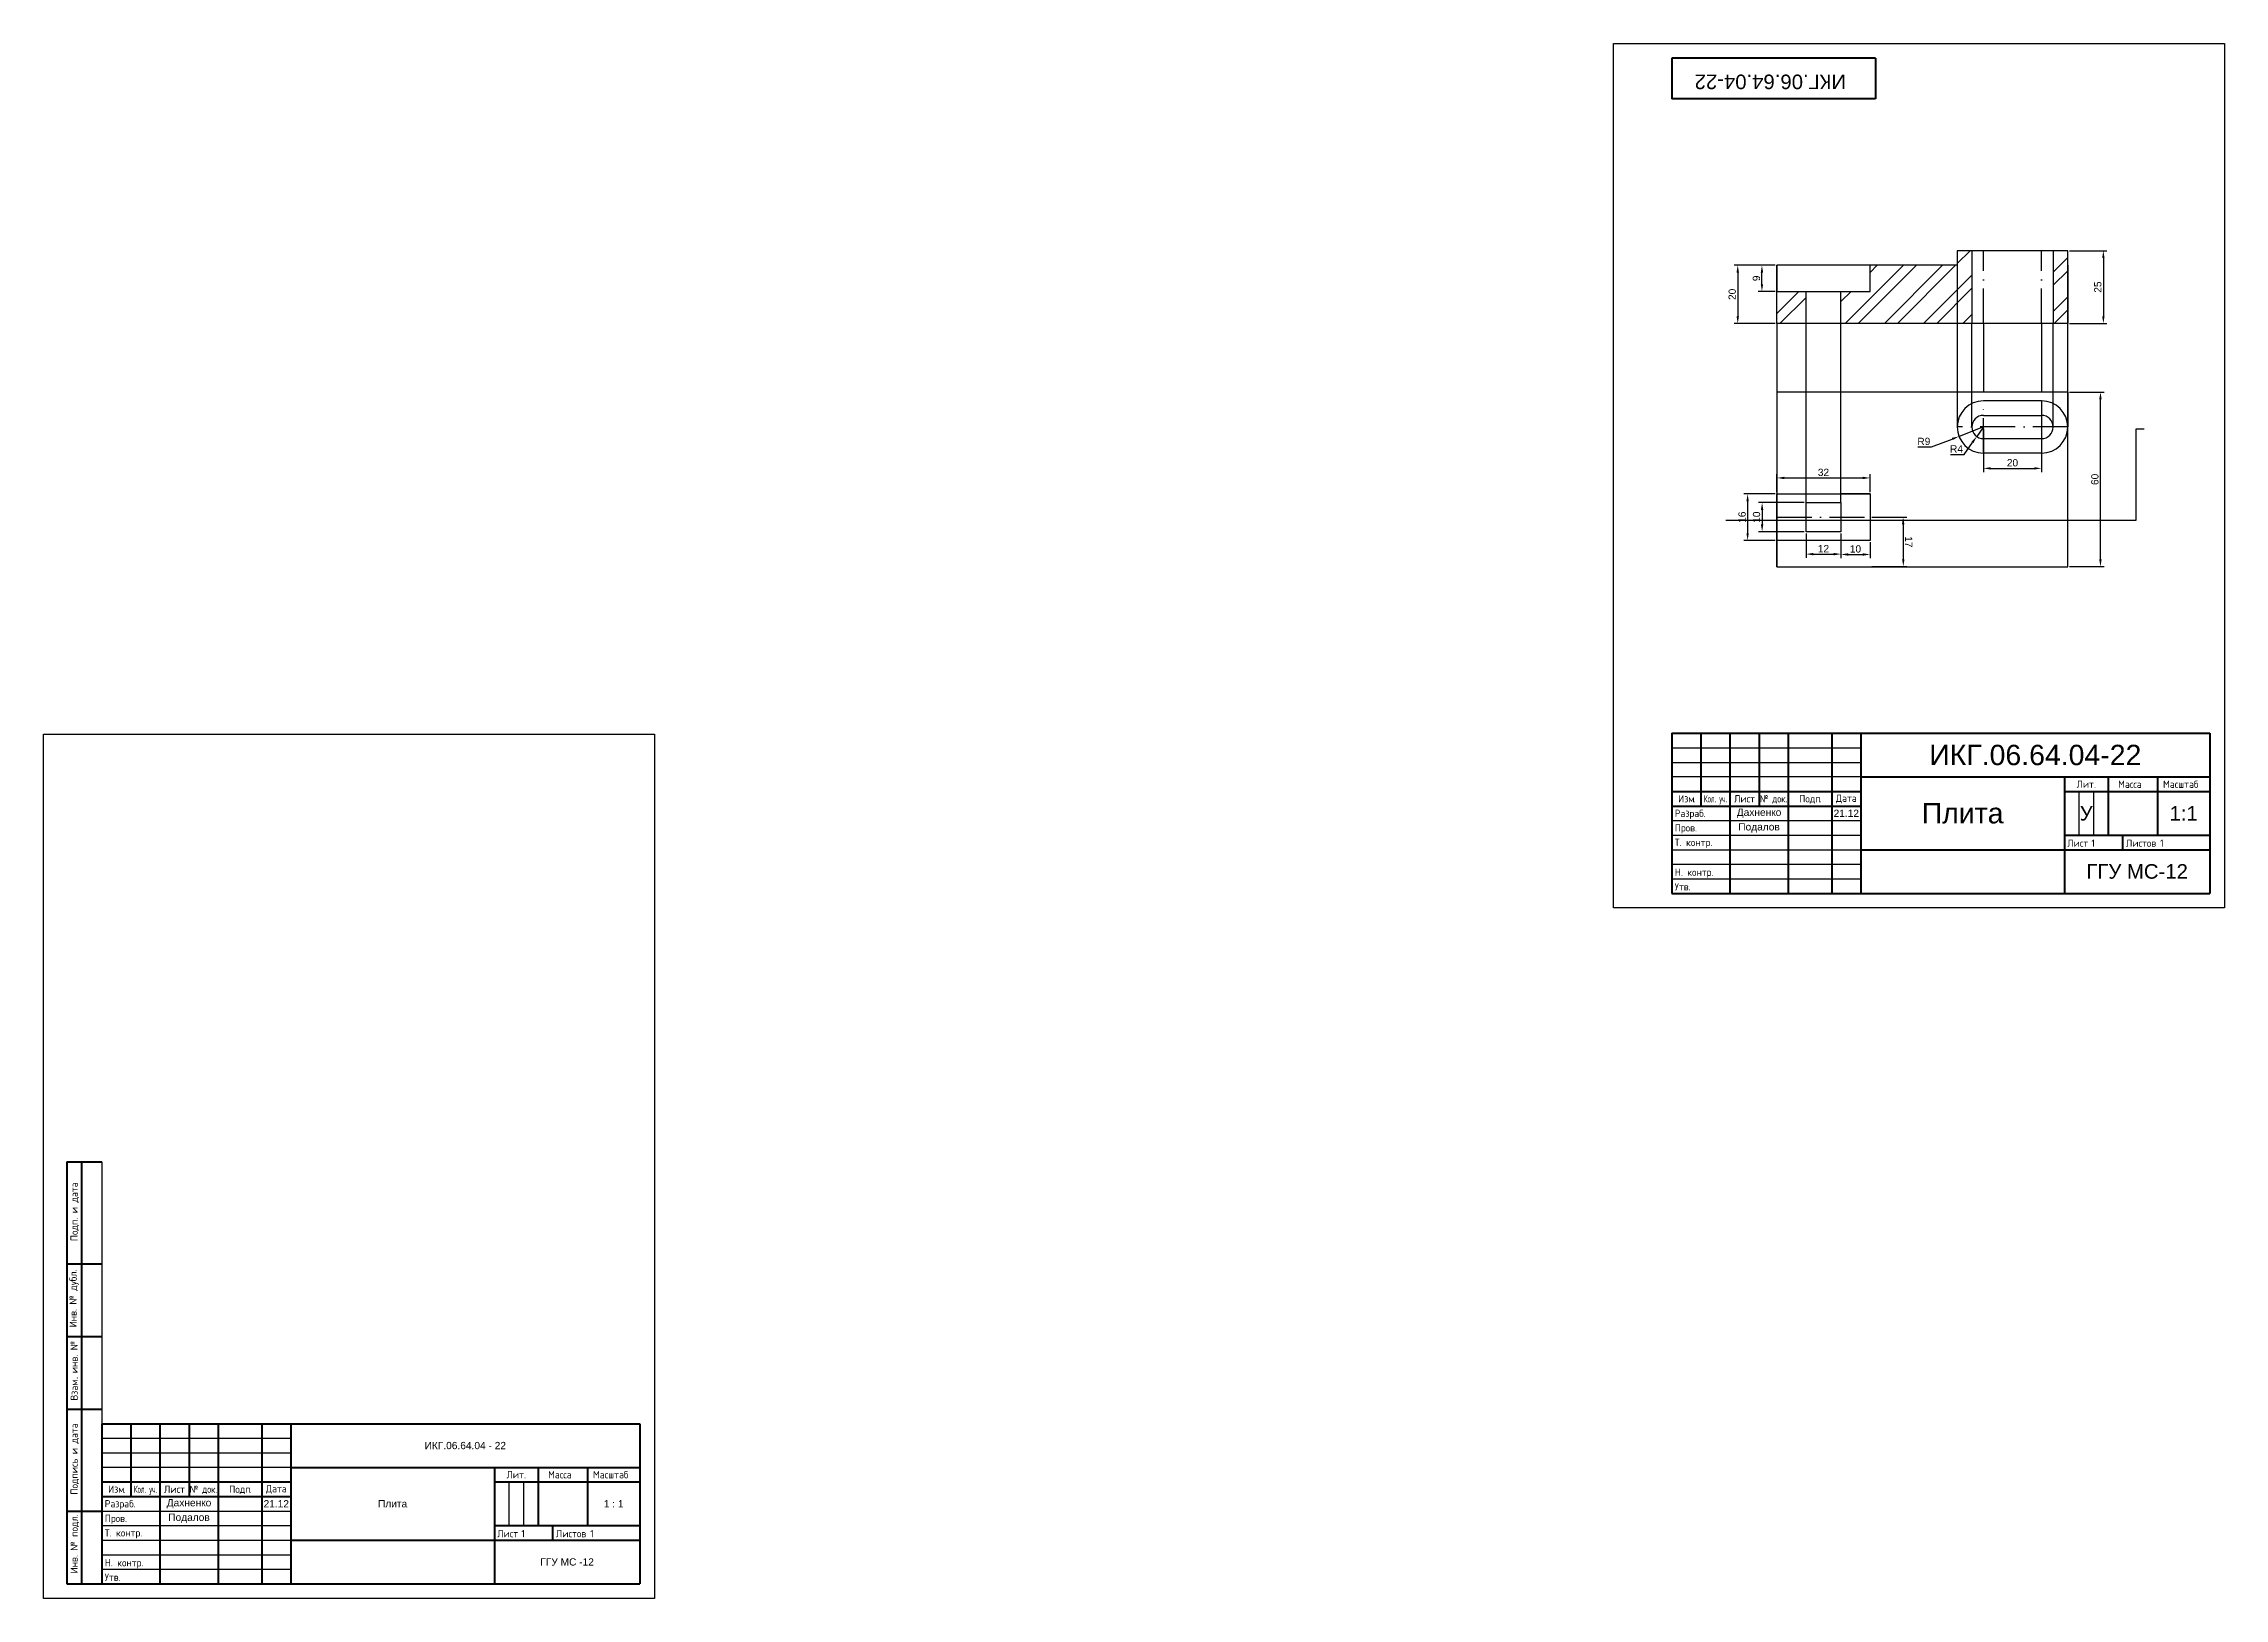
# Model space of a CAD drawing. Header units: millimetres. Extents: x 2164 to 2914, y 1403 to 1937.
import ezdxf
from ezdxf.enums import TextEntityAlignment as Align

# ---------------------------------------------------------------- set-up
doc = ezdxf.new("R2010")
doc.units = ezdxf.units.MM
doc.linetypes.add('ACAD_ISO10W100', pattern=[18, 12, -3, 0, -3])
doc.layers.add('контур', color=7, linetype='Continuous', lineweight=30)
for name, color, linetype in [('оси', 220, 'Continuous'), ('размеры', 80, 'Continuous'), ('соединение', 130, 'Continuous'), ('штриховка', 11, 'Continuous')]:
    doc.layers.add(name, color=color, linetype=linetype)
doc.styles.add('GOST-2.304_Type-B', font='GOST Common.ttf')
doc.styles.get("Standard").update_dxf_attribs({"font": 'arial.ttf'})
doc.dimstyles.new('ISO-25', dxfattribs={"dimtxt": 2.5, "dimasz": 2.5, "dimexe": 1.25, "dimexo": 0.625, "dimtad": 1, "dimtoh": 1, "dimtxsty": 'Standard', "dimcen": 2.5, "dimadec": 0, "dimazin": 0, "dimtfac": 1, "dimtmove": 0, "dimatfit": 3, "dimfxl": 1, "dimarcsym": 0})

# ---------------------------------------------------------------- blocks, each defined once
blk = doc.blocks.new('ACAD_SPDS_TB_18')
at = {"linetype": 'Continuous', "lineweight": 60}
for p, q in [((-12, 145), (0, 145)), ((-12, 145), (-12, 0)), ((-7, 145), (-7, 0)), ((-12, 110), (0, 110)), ((-12, 85), (0, 85)), ((-12, 60), (0, 60)), ((-12, 25), (0, 25)), ((-12, 0), (0, 0))]:
    blk.add_line(p, q, dxfattribs=at)
at = {"linetype": 'Continuous', "lineweight": 30}
blk.add_line((0, 145), (0, 0), dxfattribs=at)
at = {"style": 'GOST-2.304_Type-B'}
for s, p in [('Подп. и дата', (-8.25, 117.77)), ('Инв. № дубл.', (-8.62, 88.14)), ('Взам. инв. №', (-8.25, 62.96)), ('. ', (-8.25, 70.58)), ('Подпись и дата', (-8.25, 30.64)), ('Инв. № подл.', (-8.25, 3.57))]:
    blk.add_text(s, height=2.5, rotation=90, dxfattribs=at).set_placement(p)
for tag, p in [('ПОДП_ДАТА_2', (-3.5, 127.5)), ('ИНВ_Н_ДУБЛ', (-3.65, 97.5)), ('ВЗАМ_ИНВ_Н', (-3.5, 71.94)), ('ПОДП_ДАТА_1', (-3.5, 42.5)), ('ИНВ_НОМ_ПОДЛ', (-3.5, 12.5))]:
    blk.add_attdef(tag, text='', height=2.5, rotation=90, dxfattribs=at).set_placement(p, align=Align.MIDDLE_CENTER)
at = {"style": 'GOST-2.304_Type-B', "flags": 1}
blk.add_attdef('ИДЕНТИФИКАТОР_НАДПИСИ', (-12.12, -11.58), '', height=2.5, dxfattribs=at)
blk = doc.blocks.new('ACAD_SPDS_TB_06')
at = {"linetype": 'Continuous', "lineweight": 60}
for p, q in [((-185, 55), (0, 55)), ((-185, 55), (-185, 0)), ((-175, 55), (-175, 30)), ((-165, 55), (-165, 0)), ((-155, 55), (-155, 30)), ((-145, 55), (-145, 0)), ((-130, 55), (-130, 0)), ((-120, 55), (-120, 0)), ((0, 55), (0, 0)), ((-120, 40), (0, 40)), ((-185, 35), (-120, 35)), ((-185, 30), (-120, 30)), ((-120, 15), (0, 15)), ((-185, 0), (0, 0))]:
    blk.add_line(p, q, dxfattribs=at)
at = {"linetype": 'Continuous', "lineweight": 25}
for p, q in [((-185, 50), (-120, 50)), ((-185, 45), (-120, 45)), ((-185, 25), (-120, 25)), ((-185, 20), (-120, 20)), ((-185, 15), (-120, 15)), ((-185, 10), (-120, 10)), ((-185, 5), (-120, 5))]:
    blk.add_line(p, q, dxfattribs=at)
at = {"lineweight": 25}
blk.add_line((-120, 40), (-185, 40), dxfattribs=at)
at = {"lineweight": 60}
for p, q in [((-50, 40), (-50, 0)), ((-35, 40), (-35, 20)), ((-18, 40), (-18, 20)), ((-50, 35), (0, 35)), ((-50, 20), (0, 20)), ((-30, 20), (-30, 15))]:
    blk.add_line(p, q, dxfattribs=at)
for p, q in [((-45, 35), (-45, 20)), ((-40, 35), (-40, 20)), ((-130, 20), (-120, 20))]:
    blk.add_line(p, q)
at = {"style": 'GOST-2.304_Type-B'}
for s, p in [('Изм', (-180, 31.25)), ('Лист', (-160, 31.25)), ('Подп', (-137.5, 31.25)), ('Дата', (-125, 31.44))]:
    blk.add_text(s, height=2.5, dxfattribs=at).set_placement(p, align=Align.CENTER)
for s, p in [('.', (-177.56, 31.25)), ('.', (-134.25, 31.25)), ('Разраб.', (-184, 26.25)), ('Пров.', (-184, 21.25)), ('Т. контр.', (-184, 16.25)), ('Лист', (-49.02, 16)), ('Листов', (-28.83, 16)), ('Н. контр.', (-184, 6)), ('Утв.', (-184, 1))]:
    blk.add_text(s, height=2.5, dxfattribs=at).set_placement(p)
at = {"style": 'GOST-2.304_Type-B', "width": 0.70447}
blk.add_text('Кол. уч.', height=2.5, dxfattribs=at).set_placement((-174, 31.25), (-166, 31.25), align=Align.FIT)
at = {"style": 'GOST-2.304_Type-B', "width": 0.9}
blk.add_text('№ док.', height=2.5, dxfattribs=at).set_placement((-150, 31.25), align=Align.CENTER)
at = {"linetype": 'Continuous', "char_height": 2.5, "attachment_point": 5, "style": 'GOST-2.304_Type-B'}
for s, insert, width in [('Лит.', (-42.5, 37.5), 14), ('Масса', (-27.5, 37.5), 14), ('Масштаб', (-10, 37.5), 19)]:
    blk.add_mtext(s, dxfattribs=dict(at, insert=insert, width=width))
at = {"style": 'GOST-2.304_Type-B'}
for tag, p, flags in [('ИДЕНТИФИКАТОР_НАДПИСИ', (-185.34, 60.88), 1), ('ЛИСТ', (-40.73, 16), 8), ('ЛИСТОВ', (-17.07, 16), 8)]:
    blk.add_attdef(tag, p, '', height=2.5, dxfattribs=dict(at, flags=flags))
at = {"style": 'GOST-2.304_Type-B', "flags": 8}
for tag, p in [('ИЗМ_4', (-180, 51)), ('ИЗМ_4_КОЛ_УЧ', (-170, 51)), ('ИЗМ_4_ЛИСТ', (-160, 51)), ('ИЗМ_4_N_ДОК', (-150, 51)), ('ИЗМ_4_ДАТА', (-125, 51)), ('ИЗМ_3', (-180, 46)), ('ИЗМ_3_КОЛ_УЧ', (-170, 46)), ('ИЗМ_3_ЛИСТ', (-160, 46)), ('ИЗМ_3_N_ДОК', (-150, 46)), ('ИЗМ_3_ДАТА', (-125, 46)), ('ИЗМ_2', (-180, 41)), ('ИЗМ_1', (-180, 36)), ('ИЗМ_2_КОЛ_УЧ', (-170, 41)), ('ИЗМ_1_КОЛ_УЧ', (-170, 36)), ('ИЗМ_2_ЛИСТ', (-160, 41)), ('ИЗМ_1_ЛИСТ', (-160, 36)), ('ИЗМ_2_N_ДОК', (-150, 41)), ('ИЗМ_1_N_ДОК', (-150, 36)), ('ИЗМ_2_ДАТА', (-125, 41)), ('ИЗМ_1_ДАТА', (-125, 36)), ('РАЗРАБ_ФИО', (-155, 26)), ('ПРОВ_ФИО', (-155, 21)), ('РАЗРАБ_ДАТА', (-125, 26)), ('ПРОВ_ДАТА', (-125, 21)), ('ТКОНТР_ФИО', (-155, 16)), ('ТКОНТР_ДАТА', (-125, 16)), ('ДОЛЖНОСТЬ_1', (-175, 11)), ('ДОЛЖНОСТЬ_1_ФИО', (-155, 11)), ('НКОНТР_ФИО', (-155, 6)), ('ДОЛЖНОСТЬ_1_ДАТА', (-125, 11)), ('НКОНТР_ДАТА', (-125, 6)), ('УТВ_ФИО', (-155, 1)), ('УТВ_ДАТА', (-125, 1))]:
    blk.add_attdef(tag, text='', height=2.5, dxfattribs=at).set_placement(p, align=Align.CENTER)
at = {"style": 'GOST-2.304_Type-B'}
blk.add_attdef('ОБОЗНАЧЕНИЕ_ДОКУМЕНТА', text='', height=5, dxfattribs=at).set_placement((-60, 47.5), align=Align.MIDDLE_CENTER)
at = {"lineweight": 30, "flags": 104}
for tag, p in [('НАИМЕНОВАНИЕ_ДОКУМЕНТА', (-85, 27.5)), ('ОБОЗНАЧЕНИЕ_МАТЕРИАЛА', (-85, 7.5)), ('НАИМЕНОВАНИЕ_ПРЕДПРИЯТИЯ', (-25, 7.5))]:
    blk.add_attdef(tag, text='', height=3.5, dxfattribs=at).set_placement(p, align=Align.MIDDLE_CENTER)
at = {"style": 'GOST-2.304_Type-B', "flags": 8}
for tag, p in [('Л1', (-47.5, 27.5)), ('Л2', (-42.5, 27.5)), ('Л3', (-37.5, 27.5)), ('МАССА', (-26.5, 27.5)), ('МАСШТАБ', (-9, 27.5))]:
    blk.add_attdef(tag, text='', height=2.5, dxfattribs=at).set_placement(p, align=Align.MIDDLE_CENTER)
blk = doc.blocks.new('*D21')
at = {"layer": 'Defpoints', "color": 0, "transparency": 16777216}
for p in [(2759.95, 1860.97), (2746.47, 1840.97), (2759.95, 1840.97)]:
    blk.add_point(p, dxfattribs=at)
at = {"layer": 'размеры', "color": 0, "lineweight": -2, "transparency": 16777216}
for p, q in [((2759.32, 1860.97), (2745.22, 1860.97)), ((2746.47, 1858.47), (2746.47, 1843.47)), ((2759.32, 1840.97), (2745.22, 1840.97))]:
    blk.add_line(p, q, dxfattribs=at)
at = {"layer": 'размеры', "color": 0, "transparency": 16777216}
for points in [[(2746.06, 1858.47), (2746.89, 1858.47), (2746.47, 1860.97)], [(2746.06, 1843.47), (2746.89, 1843.47), (2746.47, 1840.97)]]:
    blk.add_solid(points, dxfattribs=at)
at = {"layer": 'размеры', "color": 0, "transparency": 16777216, "insert": (2744.57, 1850.97), "char_height": 2.5, "attachment_point": 5, "rotation": 90}
blk.add_mtext('20', dxfattribs=at)
blk = doc.blocks.new('*D22')
at = {"layer": 'Defpoints', "color": 0, "transparency": 16777216}
for p in [(2754.79, 1860.97), (2759.95, 1860.97), (2759.95, 1851.97)]:
    blk.add_point(p, dxfattribs=at)
at = {"layer": 'размеры', "color": 0, "lineweight": -2, "transparency": 16777216}
for p, q in [((2759.32, 1860.97), (2753.54, 1860.97)), ((2754.79, 1854.47), (2754.79, 1858.47)), ((2759.32, 1851.97), (2753.54, 1851.97))]:
    blk.add_line(p, q, dxfattribs=at)
at = {"layer": 'размеры', "color": 0, "transparency": 16777216}
for points in [[(2754.38, 1858.47), (2755.21, 1858.47), (2754.79, 1860.97)], [(2754.38, 1854.47), (2755.21, 1854.47), (2754.79, 1851.97)]]:
    blk.add_solid(points, dxfattribs=at)
at = {"layer": 'размеры', "color": 0, "transparency": 16777216, "insert": (2752.89, 1856.47), "char_height": 2.5, "attachment_point": 5, "rotation": 90}
blk.add_mtext('9', dxfattribs=at)
blk = doc.blocks.new('*D23')
at = {"layer": 'Defpoints', "color": 0, "transparency": 16777216}
for p in [(2859.95, 1865.97), (2859.95, 1840.97), (2872.18, 1840.97)]:
    blk.add_point(p, dxfattribs=at)
at = {"layer": 'размеры', "color": 0, "lineweight": -2, "transparency": 16777216}
for p, q in [((2860.57, 1865.97), (2873.43, 1865.97)), ((2872.18, 1863.47), (2872.18, 1843.47)), ((2860.57, 1840.97), (2873.43, 1840.97))]:
    blk.add_line(p, q, dxfattribs=at)
at = {"layer": 'размеры', "color": 0, "transparency": 16777216}
for points in [[(2871.77, 1863.47), (2872.6, 1863.47), (2872.18, 1865.97)], [(2871.77, 1843.47), (2872.6, 1843.47), (2872.18, 1840.97)]]:
    blk.add_solid(points, dxfattribs=at)
at = {"layer": 'размеры', "color": 0, "transparency": 16777216, "insert": (2870.28, 1853.47), "char_height": 2.5, "attachment_point": 5, "rotation": 90}
blk.add_mtext('25', dxfattribs=at)
blk = doc.blocks.new('*D24')
at = {"layer": 'Defpoints', "color": 0, "transparency": 16777216}
for p in [(2759.95, 1782.39), (2749.86, 1766.39), (2759.95, 1766.39)]:
    blk.add_point(p, dxfattribs=at)
at = {"layer": 'размеры', "color": 0, "lineweight": -2, "transparency": 16777216}
for p, q in [((2759.32, 1782.39), (2748.61, 1782.39)), ((2749.86, 1779.89), (2749.86, 1768.89)), ((2759.32, 1766.39), (2748.61, 1766.39))]:
    blk.add_line(p, q, dxfattribs=at)
at = {"layer": 'размеры', "color": 0, "transparency": 16777216}
for points in [[(2749.45, 1779.89), (2750.28, 1779.89), (2749.86, 1782.39)], [(2749.45, 1768.89), (2750.28, 1768.89), (2749.86, 1766.39)]]:
    blk.add_solid(points, dxfattribs=at)
at = {"layer": 'размеры', "color": 0, "transparency": 16777216, "insert": (2747.96, 1774.39), "char_height": 2.5, "attachment_point": 5, "rotation": 90}
blk.add_mtext('16', dxfattribs=at)
blk = doc.blocks.new('*D25')
at = {"layer": 'Defpoints', "color": 0, "transparency": 16777216}
for p in [(2769.95, 1779.39), (2754.85, 1769.39), (2769.95, 1769.39)]:
    blk.add_point(p, dxfattribs=at)
at = {"layer": 'размеры', "color": 0, "lineweight": -2, "transparency": 16777216}
for p, q in [((2769.32, 1779.39), (2753.6, 1779.39)), ((2754.85, 1776.89), (2754.85, 1771.89)), ((2769.32, 1769.39), (2753.6, 1769.39))]:
    blk.add_line(p, q, dxfattribs=at)
at = {"layer": 'размеры', "color": 0, "transparency": 16777216}
for points in [[(2754.43, 1776.89), (2755.26, 1776.89), (2754.85, 1779.39)], [(2754.43, 1771.89), (2755.26, 1771.89), (2754.85, 1769.39)]]:
    blk.add_solid(points, dxfattribs=at)
at = {"layer": 'размеры', "color": 0, "transparency": 16777216, "insert": (2752.94, 1774.39), "char_height": 2.5, "attachment_point": 5, "rotation": 90}
blk.add_mtext('10', dxfattribs=at)
blk = doc.blocks.new('*D26')
at = {"layer": 'Defpoints', "color": 0, "transparency": 16777216}
for p in [(2791.95, 1774.39), (2792.01, 1757.39), (2803.4, 1757.43)]:
    blk.add_point(p, dxfattribs=at)
at = {"layer": 'размеры', "color": 0, "lineweight": -2, "transparency": 16777216}
for p, q in [((2792.57, 1774.39), (2804.59, 1774.43)), ((2803.35, 1771.93), (2803.39, 1759.93)), ((2792.63, 1757.39), (2804.65, 1757.43))]:
    blk.add_line(p, q, dxfattribs=at)
at = {"layer": 'размеры', "color": 0, "transparency": 16777216}
for points in [[(2803.77, 1771.93), (2802.93, 1771.93), (2803.34, 1774.43)], [(2803.81, 1759.93), (2802.97, 1759.93), (2803.4, 1757.43)]]:
    blk.add_solid(points, dxfattribs=at)
at = {"layer": 'размеры', "color": 0, "transparency": 16777216, "insert": (2805.25, 1765.93), "char_height": 2.5, "attachment_point": 5, "rotation": 270.20386}
blk.add_mtext('17', dxfattribs=at)
blk = doc.blocks.new('*D27')
at = {"layer": 'Defpoints', "color": 0, "transparency": 16777216}
for p in [(2769.95, 1769.39), (2781.95, 1769.39), (2781.95, 1761.7)]:
    blk.add_point(p, dxfattribs=at)
at = {"layer": 'размеры', "color": 0, "lineweight": -2, "transparency": 16777216}
for p, q in [((2769.95, 1768.76), (2769.95, 1760.45)), ((2781.95, 1768.76), (2781.95, 1760.45)), ((2772.45, 1761.7), (2779.45, 1761.7))]:
    blk.add_line(p, q, dxfattribs=at)
at = {"layer": 'размеры', "color": 0, "transparency": 16777216}
for points in [[(2772.45, 1762.12), (2772.45, 1761.29), (2769.95, 1761.7)], [(2779.45, 1762.12), (2779.45, 1761.29), (2781.95, 1761.7)]]:
    blk.add_solid(points, dxfattribs=at)
at = {"layer": 'размеры', "color": 0, "transparency": 16777216, "insert": (2775.95, 1763.58), "char_height": 2.5, "attachment_point": 5}
blk.add_mtext('12', dxfattribs=at)
blk = doc.blocks.new('*D28')
at = {"layer": 'Defpoints', "color": 0, "transparency": 16777216}
for p in [(2781.95, 1766.39), (2791.95, 1766.39), (2791.95, 1761.58)]:
    blk.add_point(p, dxfattribs=at)
at = {"layer": 'размеры', "color": 0, "lineweight": -2, "transparency": 16777216}
for p, q in [((2781.95, 1765.76), (2781.95, 1760.33)), ((2791.95, 1765.76), (2791.95, 1760.33)), ((2784.45, 1761.58), (2789.45, 1761.58))]:
    blk.add_line(p, q, dxfattribs=at)
at = {"layer": 'размеры', "color": 0, "transparency": 16777216}
for points in [[(2784.45, 1762), (2784.45, 1761.16), (2781.95, 1761.58)], [(2789.45, 1762), (2789.45, 1761.16), (2791.95, 1761.58)]]:
    blk.add_solid(points, dxfattribs=at)
at = {"layer": 'размеры', "color": 0, "transparency": 16777216, "insert": (2786.95, 1763.48), "char_height": 2.5, "attachment_point": 5}
blk.add_mtext('10', dxfattribs=at)
blk = doc.blocks.new('*D29')
at = {"layer": 'Defpoints', "color": 0, "transparency": 16777216}
for p in [(2791.95, 1787.88), (2759.95, 1782.39), (2791.95, 1782.39)]:
    blk.add_point(p, dxfattribs=at)
at = {"layer": 'размеры', "color": 0, "lineweight": -2, "transparency": 16777216}
for p, q in [((2759.95, 1783.01), (2759.95, 1789.13)), ((2762.45, 1787.88), (2789.45, 1787.88)), ((2791.95, 1783.01), (2791.95, 1789.13))]:
    blk.add_line(p, q, dxfattribs=at)
at = {"layer": 'размеры', "color": 0, "transparency": 16777216}
for points in [[(2762.45, 1788.3), (2762.45, 1787.46), (2759.95, 1787.88)], [(2789.45, 1788.3), (2789.45, 1787.46), (2791.95, 1787.88)]]:
    blk.add_solid(points, dxfattribs=at)
at = {"layer": 'размеры', "color": 0, "transparency": 16777216, "insert": (2775.95, 1789.78), "char_height": 2.5, "attachment_point": 5}
blk.add_mtext('32', dxfattribs=at)
blk = doc.blocks.new('*D30')
at = {"layer": 'Defpoints', "color": 0, "transparency": 16777216}
for p in [(2830.95, 1805.39), (2850.94, 1805.12), (2850.94, 1791.17)]:
    blk.add_point(p, dxfattribs=at)
at = {"layer": 'размеры', "color": 0, "lineweight": -2, "transparency": 16777216}
for p, q in [((2830.95, 1804.76), (2830.95, 1789.92)), ((2850.94, 1804.49), (2850.94, 1789.92)), ((2833.45, 1791.17), (2848.44, 1791.17))]:
    blk.add_line(p, q, dxfattribs=at)
at = {"layer": 'размеры', "color": 0, "transparency": 16777216}
for points in [[(2833.45, 1791.59), (2833.45, 1790.76), (2830.95, 1791.17)], [(2848.44, 1791.59), (2848.44, 1790.76), (2850.94, 1791.17)]]:
    blk.add_solid(points, dxfattribs=at)
at = {"layer": 'размеры', "color": 0, "transparency": 16777216, "insert": (2840.94, 1793.08), "char_height": 2.5, "attachment_point": 5}
blk.add_mtext('20', dxfattribs=at)
blk = doc.blocks.new('*D31')
at = {"layer": 'Defpoints', "color": 0, "transparency": 16777216}
for p in [(2828.64, 1802.12), (2830.95, 1805.39)]:
    blk.add_point(p, dxfattribs=at)
at = {"layer": 'размеры', "color": 0, "lineweight": -2, "transparency": 16777216}
for p, q in [((2824.32, 1795.99), (2827.2, 1800.08)), ((2830.95, 1805.39), (2828.64, 1802.12)), ((2819.67, 1795.99), (2824.32, 1795.99))]:
    blk.add_line(p, q, dxfattribs=at)
at = {"layer": 'размеры', "color": 0, "transparency": 16777216}
blk.add_solid([(2826.86, 1800.32), (2827.54, 1799.84), (2828.64, 1802.12)], dxfattribs=at)
at = {"layer": 'размеры', "color": 0, "transparency": 16777216, "insert": (2821.68, 1797.86), "char_height": 2.5, "attachment_point": 5}
blk.add_mtext('R4', dxfattribs=at)
blk = doc.blocks.new('*D32')
at = {"layer": 'Defpoints', "color": 0, "transparency": 16777216}
for p in [(2822.55, 1802.16), (2830.95, 1805.39)]:
    blk.add_point(p, dxfattribs=at)
at = {"layer": 'размеры', "color": 0, "lineweight": -2, "transparency": 16777216}
for p, q in [((2813.1, 1798.52), (2820.21, 1801.26)), ((2830.95, 1805.39), (2822.55, 1802.16)), ((2808.44, 1798.52), (2813.1, 1798.52))]:
    blk.add_line(p, q, dxfattribs=at)
at = {"layer": 'размеры', "color": 0, "transparency": 16777216}
blk.add_solid([(2820.06, 1801.65), (2820.36, 1800.87), (2822.55, 1802.16)], dxfattribs=at)
at = {"layer": 'размеры', "color": 0, "transparency": 16777216, "insert": (2810.46, 1800.42), "char_height": 2.5, "attachment_point": 5}
blk.add_mtext('R9', dxfattribs=at)
blk = doc.blocks.new('*D33')
at = {"layer": 'Defpoints', "color": 0, "transparency": 16777216}
for p in [(2859.95, 1817.39), (2871.19, 1817.39), (2859.95, 1757.39)]:
    blk.add_point(p, dxfattribs=at)
at = {"layer": 'размеры', "color": 0, "lineweight": -2, "transparency": 16777216}
for p, q in [((2860.57, 1817.39), (2872.44, 1817.39)), ((2871.19, 1759.89), (2871.19, 1814.89)), ((2860.57, 1757.39), (2872.44, 1757.39))]:
    blk.add_line(p, q, dxfattribs=at)
at = {"layer": 'размеры', "color": 0, "transparency": 16777216}
for points in [[(2870.77, 1814.89), (2871.6, 1814.89), (2871.19, 1817.39)], [(2870.77, 1759.89), (2871.6, 1759.89), (2871.19, 1757.39)]]:
    blk.add_solid(points, dxfattribs=at)
at = {"layer": 'размеры', "color": 0, "transparency": 16777216, "insert": (2869.28, 1787.39), "char_height": 2.5, "attachment_point": 5, "rotation": 90}
blk.add_mtext('60', dxfattribs=at)
blk = doc.blocks.new('ACAD_SPDS_TB_08')
at = {"linetype": 'Continuous', "lineweight": 60}
for p, q in [((0, 0), (0, -14)), ((70, 0), (0, 0)), ((70, 0), (70, -14)), ((70, -14), (0, -14))]:
    blk.add_line(p, q, dxfattribs=at)
at = {"style": 'GOST-2.304_Type-B', "flags": 8}
blk.add_attdef('ОБОЗНАЧЕНИЕ_ДОКУМЕНТА', text='', height=5, dxfattribs=at).set_placement((35, -7), align=Align.MIDDLE_CENTER)
at = {"style": 'GOST-2.304_Type-B', "flags": 1}
blk.add_attdef('ИДЕНТИФИКАТОР_НАДПИСИ', (-0.4, -20.95), '', height=2.5, dxfattribs=at)

msp = doc.modelspace()

# ---------------------------------------------------------------- hatches: boundary and pattern name
at = {"layer": 'штриховка'}
h = msp.add_hatch(dxfattribs=at)
h.set_pattern_fill('ANSI32', color=256)
h.set_pattern_definition([(45, (534.675, 211.845), (-6.735192, 6.735192), []), (45, (539.165, 211.845), (-6.735192, 6.735192), [])])
h.paths.add_polyline_path([(2759.946, 1851.97), (2759.946, 1840.97), (2769.946, 1840.97), (2769.946, 1851.97)])
h.paths.add_polyline_path([(2791.946, 1860.97), (2791.946, 1851.97), (2781.946, 1851.97), (2781.946, 1840.97), (2826.946, 1840.97), (2826.946, 1865.97), (2821.946, 1865.97), (2821.946, 1860.97)])
h.paths.add_polyline_path([(2854.946, 1840.97), (2859.946, 1840.97), (2859.946, 1860.97), (2859.946, 1865.97), (2854.946, 1865.97)])

# ---------------------------------------------------------------- linework, layer by layer
for points in [[(2742.347, 1773.377), (2883.477, 1773.377), (2883.477, 1804.713), (2886.22, 1804.713)], [(2163.948, 1402.846), (2163.948, 1699.846), (2373.948, 1699.846), (2373.948, 1402.846), (2163.948, 1402.846)]]:
    msp.add_lwpolyline(points)
at = {"layer": 'контур'}
for p, q in [((2759.946, 1840.97), (2759.946, 1860.97)), ((2759.946, 1860.97), (2759.946, 1851.97)), ((2821.946, 1860.97), (2759.946, 1860.97)), ((2791.946, 1851.97), (2791.946, 1860.97)), ((2859.946, 1865.97), (2821.946, 1865.97)), ((2821.946, 1865.97), (2821.946, 1860.97)), ((2826.946, 1865.97), (2826.946, 1840.97)), ((2854.946, 1865.97), (2854.946, 1840.97)), ((2859.946, 1860.97), (2859.946, 1865.97)), ((2859.946, 1860.97), (2859.946, 1840.97)), ((2759.946, 1851.97), (2791.946, 1851.97)), ((2769.946, 1840.97), (2769.946, 1851.97)), ((2781.946, 1840.97), (2781.946, 1851.97)), ((2859.946, 1840.97), (2759.946, 1840.97)), ((2859.946, 1817.388), (2759.946, 1817.388)), ((2759.946, 1817.388), (2759.946, 1757.388)), ((2859.946, 1757.388), (2859.946, 1817.388)), ((2859.946, 1817.388), (2859.946, 1805.388)), ((2850.946, 1814.388), (2830.946, 1814.388)), ((2830.946, 1809.388), (2850.946, 1809.388)), ((2830.946, 1801.388), (2850.946, 1801.388)), ((2850.946, 1796.388), (2830.946, 1796.388)), ((2759.946, 1774.388), (2759.946, 1782.388)), ((2759.946, 1782.388), (2791.946, 1782.388)), ((2759.946, 1782.388), (2769.946, 1782.388)), ((2769.946, 1774.388), (2769.946, 1779.388)), ((2769.946, 1779.388), (2781.946, 1779.388)), ((2769.946, 1769.388), (2769.946, 1779.388)), ((2791.946, 1782.388), (2781.946, 1782.388)), ((2781.946, 1779.388), (2781.946, 1769.388)), ((2791.946, 1782.388), (2791.946, 1766.388)), ((2759.946, 1757.388), (2759.946, 1774.388)), ((2791.946, 1766.388), (2759.946, 1766.388)), ((2781.946, 1769.388), (2769.946, 1769.388)), ((2759.946, 1757.388), (2859.946, 1757.388))]:
    msp.add_line(p, q, dxfattribs=at)
msp.add_lwpolyline([(2703.799, 1640.129), (2703.799, 1937.129), (2913.799, 1937.129), (2913.799, 1640.129), (2703.799, 1640.129)], dxfattribs=at)
for centre, radius, start, end in [((2830.946, 1805.388), 9, 90, 270), ((2830.946, 1805.388), 4, 90, 270), ((2850.946, 1805.388), 9, 270, 90), ((2850.946, 1805.388), 4, 270, 90)]:
    msp.add_arc(centre, radius, start, end, dxfattribs=at)
at = {"layer": 'оси', "linetype": 'ACAD_ISO10W100'}
for p, q in [((2830.946, 1840.97), (2830.946, 1865.97)), ((2850.946, 1840.97), (2850.946, 1865.97)), ((2830.946, 1796.388), (2830.946, 1814.388)), ((2850.946, 1814.388), (2850.946, 1796.388)), ((2859.946, 1805.388), (2821.946, 1805.388)), ((2759.946, 1774.388), (2791.946, 1774.388))]:
    msp.add_line(p, q, dxfattribs=at)
at = {"layer": 'соединение'}
for p, q in [((2821.946, 1860.97), (2821.946, 1805.388)), ((2859.946, 1805.388), (2859.946, 1860.97)), ((2759.946, 1840.97), (2759.946, 1817.388)), ((2769.946, 1779.388), (2769.946, 1840.97)), ((2781.946, 1779.388), (2781.946, 1840.97)), ((2826.946, 1805.388), (2826.946, 1840.97)), ((2830.946, 1840.97), (2830.946, 1817.388)), ((2850.946, 1840.97), (2850.946, 1817.388)), ((2854.946, 1805.388), (2854.946, 1840.97))]:
    msp.add_line(p, q, dxfattribs=at)

# ---------------------------------------------------------------- block references
msp.add_blockref('ACAD_SPDS_TB_18', (2183.948, 1407.846))
ref = msp.add_blockref('ACAD_SPDS_TB_06', (2368.948, 1407.846))
ref.add_attrib('ЛИСТ', '1', (2328.223, 1423.846), dxfattribs={"height": 2.5, "style": 'GOST-2.304_Type-B'})
ref.add_attrib('ЛИСТОВ', '1', (2351.878, 1423.846), dxfattribs={"height": 2.5, "style": 'GOST-2.304_Type-B'})
at = {"layer": 'контур'}
msp.add_blockref('ACAD_SPDS_TB_08', (2723.799, 1932.129), dxfattribs=at)
ref = msp.add_blockref('ACAD_SPDS_TB_06', (2908.799, 1645.129), dxfattribs=at)
ref.add_attrib('ЛИСТ', '1', (2868.074, 1661.129), dxfattribs={"layer": '0', "height": 2.5, "style": 'GOST-2.304_Type-B'})
ref.add_attrib('ЛИСТОВ', '1', (2891.729, 1661.129), dxfattribs={"layer": '0', "height": 2.5, "style": 'GOST-2.304_Type-B'})

# ---------------------------------------------------------------- texts
at = {"char_height": 2.5, "attachment_point": 5}
for s, width, insert in [('ИКГ.06.64.04 - 22', 120, (2308.948, 1455.346)), ('Дахненко', 20, (2213.948, 1435.346)), ('21.12', 10, (2243.948, 1435.346)), ('Плита', 70, (2283.948, 1435.346)), ('1 : 1', 18, (2359.948, 1435.346)), ('Подалов', 20, (2213.948, 1430.346)), ('ГГУ МС -12', 50, (2343.948, 1415.346))]:
    msp.add_mtext_dynamic_manual_height_columns(s, width=width, gutter_width=12.5, heights=[0], dxfattribs=dict(at, insert=insert))
at = {"layer": 'контур', "insert": (2757.679, 1924.033), "char_height": 5, "attachment_point": 5, "rotation": 180}
msp.add_mtext_dynamic_manual_height_columns('ИКГ.06.64.04-22', width=70, gutter_width=12.5, heights=[0], dxfattribs=at)
at = {"layer": 'контур', "attachment_point": 5}
for s, width, insert, char_height in [('ИКГ.06.64.04-22', 120, (2848.799, 1692.629), 7), ('Дахненко', 20, (2753.799, 1672.629), 2.5), ('21.12', 10, (2783.799, 1672.629), 2.5), ('Плита', 70, (2823.799, 1672.629), 7), ('У', 5, (2866.299, 1672.629), 5), ('1:1', 18, (2899.799, 1672.629), 5), ('Подалов', 20, (2753.799, 1667.629), 2.5), ('ГГУ МС-12', 50, (2883.799, 1652.629), 5)]:
    msp.add_mtext_dynamic_manual_height_columns(s, width=width, gutter_width=12.5, heights=[0], dxfattribs=dict(at, insert=insert, char_height=char_height))

# ---------------------------------------------------------------- dimensions: what is measured, and where the dimension line sits
at = {"layer": 'размеры'}
for base, p1, p2, picture, middle in [((2746.474, 1840.97), (2759.946, 1860.97), (2759.946, 1840.97), '*D21', (2744.572, 1850.97)), ((2754.793, 1860.97), (2759.946, 1851.97), (2759.946, 1860.97), '*D22', (2752.891, 1856.47)), ((2872.184, 1840.97), (2859.946, 1865.97), (2859.946, 1840.97), '*D23', (2870.282, 1853.47)), ((2871.185, 1817.388), (2859.946, 1757.388), (2859.946, 1817.388), '*D33', (2869.284, 1787.388)), ((2749.863, 1766.388), (2759.946, 1782.388), (2759.946, 1766.388), '*D24', (2747.962, 1774.388)), ((2754.845, 1769.388), (2769.946, 1779.388), (2769.946, 1769.388), '*D25', (2752.944, 1774.388))]:
    dim = msp.add_linear_dim(base=base, p1=p1, p2=p2, angle=90, dimstyle='ISO-25', dxfattribs=at)
    dim.commit()
    dim.dimension.update_dxf_attribs({"geometry": picture, "text_midpoint": middle})
dim = msp.add_radius_dim(center=(2830.946, 1805.388), mpoint=(2822.546, 1802.156), dimstyle='ISO-25', dxfattribs=at)
dim.commit()
dim.dimension.update_dxf_attribs({"geometry": '*D32', "text_midpoint": (2810.459, 1798.523), "dimtype": 164})
dim = msp.add_radius_dim(center=(2830.946, 1805.388), mpoint=(2828.64, 1802.119), dimstyle='ISO-25', dxfattribs=at)
dim.commit()
dim.dimension.update_dxf_attribs({"geometry": '*D31', "text_midpoint": (2821.682, 1797.865)})
for base, p1, p2, picture, middle in [((2850.944, 1791.174), (2830.946, 1805.388), (2850.944, 1805.119), '*D30', (2840.945, 1793.075)), ((2791.946, 1787.88), (2759.946, 1782.388), (2791.946, 1782.388), '*D29', (2775.946, 1789.782)), ((2781.946, 1761.703), (2769.946, 1769.388), (2781.946, 1769.388), '*D27', (2775.946, 1763.583)), ((2791.946, 1761.58), (2781.946, 1766.388), (2791.946, 1766.388), '*D28', (2786.946, 1763.482))]:
    dim = msp.add_linear_dim(base=base, p1=p1, p2=p2, dimstyle='ISO-25', dxfattribs=at)
    dim.commit()
    dim.dimension.update_dxf_attribs({"geometry": picture, "text_midpoint": middle})
dim = msp.add_aligned_dim(p1=(2791.946, 1774.388), p2=(2792.006, 1757.388), distance=11.394, dimstyle='ISO-25', dxfattribs=at)
dim.commit()
dim.dimension.update_dxf_attribs({"geometry": '*D26', "text_midpoint": (2805.25, 1765.935)})

doc.saveas('drawing.dxf')
